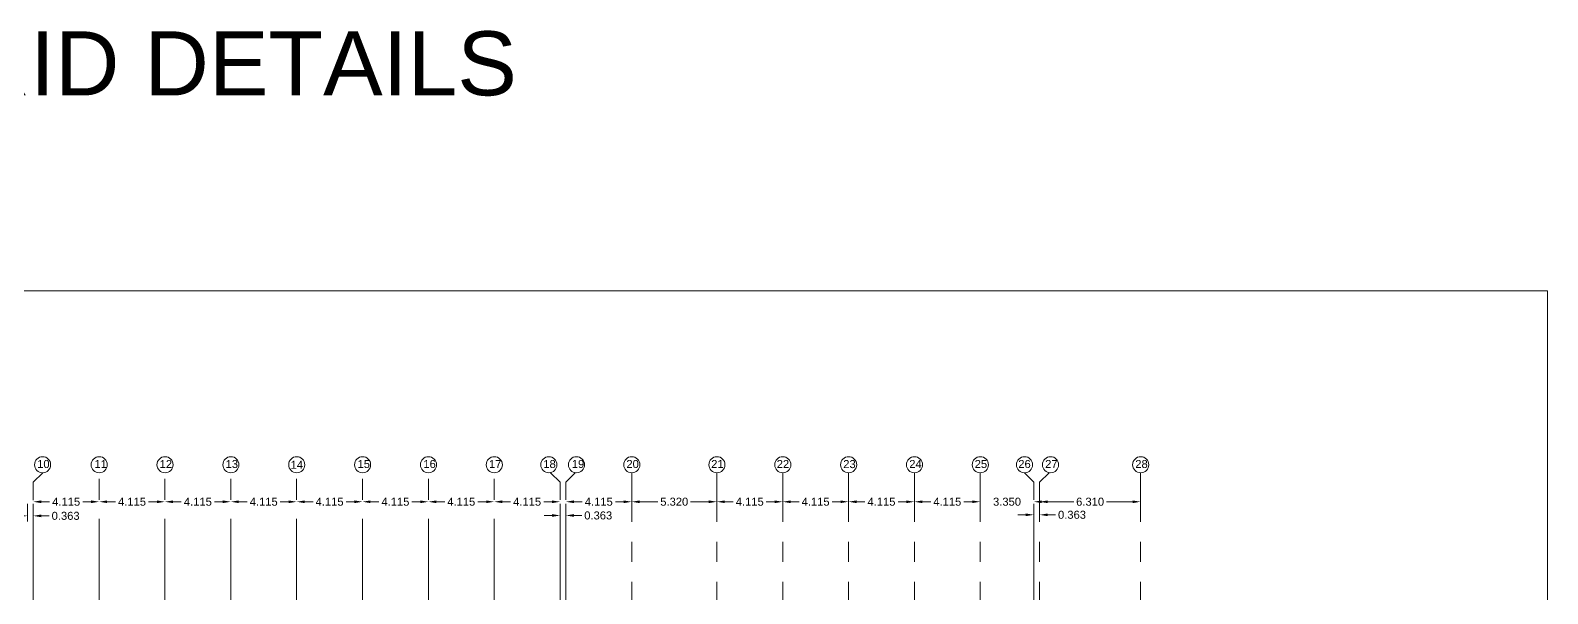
# Model space of a CAD drawing. Header units: millimetres. Extents: x 1898 to 3725, y 783 to 1532.
# Drawn here: x 3331.6 to 3426.4, y 1181.6 to 1216.8 of the extents above; entities that cross this region are included whole.
import ezdxf

# ---------------------------------------------------------------- set-up
doc = ezdxf.new("R2010")
doc.units = ezdxf.units.MM
doc.linetypes.add('CENTER', pattern=[2, 1.25, -0.25, 0.25, -0.25])
doc.layers.get('Defpoints').update_dxf_attribs({"lineweight": 15})
for name, color, linetype, lineweight in [('DIM', 6, 'Continuous', 18), ('GRID', 134, 'CENTER', 18), ('GRID TEXT', 134, 'Continuous', 15), ('TEXT', 7, 'Continuous', 15)]:
    doc.layers.add(name, color=color, linetype=linetype, lineweight=lineweight)
doc.styles.add('DIM', font='arial.ttf', dxfattribs={"height": 0.5})
doc.styles.add('Tabrej', font='arial.ttf')
doc.dimstyles.new('DIMEN', dxfattribs={"dimtxt": 0.3, "dimasz": 0.25, "dimexe": 0.18, "dimexo": 0.0625, "dimgap": 0.09, "dimtad": 0, "dimdec": 3, "dimzin": 0, "dimdsep": 46, "dimtxsty": 'Tabrej', "dimcen": 0, "dimclrd": 256, "dimclre": 256, "dimclrt": 7, "dimadec": 0, "dimazin": 0, "dimtfac": 1, "dimtdec": 3, "dimtofl": 0, "dimtmove": 0, "dimatfit": 1, "dimfxl": 0, "dimtolj": 1, "dimtzin": 0, "dimlwd": -1, "dimlwe": -1, "dimarcsym": 0})

# ---------------------------------------------------------------- blocks, each defined once
blk = doc.blocks.new('*D114')
at = {"layer": 'Defpoints', "color": 0, "lineweight": 15, "transparency": 16777216}
for p in [(3331.417, 1187.317), (3331.78, 1187.317), (3331.78, 1186.436)]:
    blk.add_point(p, dxfattribs=at)
at = {"layer": 'DIM', "transparency": 16777216}
for p, q in [((3331.417, 1187.192), (3331.417, 1186.076)), ((3331.78, 1187.192), (3331.78, 1186.076)), ((3330.917, 1186.436), (3330.417, 1186.436)), ((3332.28, 1186.436), (3332.78, 1186.436))]:
    blk.add_line(p, q, dxfattribs=at)
at = {"layer": 'DIM', "lineweight": 15, "transparency": 16777216}
for points in [[(3330.917, 1186.52), (3330.917, 1186.353), (3331.417, 1186.436)], [(3332.28, 1186.52), (3332.28, 1186.353), (3331.78, 1186.436)]]:
    blk.add_solid(points, dxfattribs=at)
at = {"layer": 'DIM', "color": 7, "transparency": 16777216, "insert": (3333.803, 1186.436), "char_height": 0.5, "attachment_point": 5, "style": 'Tabrej'}
blk.add_mtext('\\A1;0.363', dxfattribs=at)
blk = doc.blocks.new('*D115')
at = {"layer": 'Defpoints', "color": 0, "lineweight": 15, "transparency": 16777216}
for p in [(3331.78, 1187.297), (3335.895, 1187.317), (3335.895, 1187.317)]:
    blk.add_point(p, dxfattribs=at)
at = {"layer": 'DIM', "transparency": 16777216}
for p, q in [((3331.78, 1187.422), (3331.78, 1187.677)), ((3332.28, 1187.317), (3332.802, 1187.317)), ((3335.395, 1187.317), (3334.873, 1187.317)), ((3335.895, 1187.442), (3335.895, 1187.677))]:
    blk.add_line(p, q, dxfattribs=at)
at = {"layer": 'DIM', "lineweight": 15, "transparency": 16777216}
for points in [[(3332.28, 1187.4), (3332.28, 1187.233), (3331.78, 1187.317)], [(3335.395, 1187.4), (3335.395, 1187.233), (3335.895, 1187.317)]]:
    blk.add_solid(points, dxfattribs=at)
at = {"layer": 'DIM', "color": 7, "transparency": 16777216, "insert": (3333.837, 1187.317), "char_height": 0.5, "attachment_point": 5, "style": 'Tabrej'}
blk.add_mtext('\\A1;4.115', dxfattribs=at)
blk = doc.blocks.new('*D116')
at = {"layer": 'Defpoints', "color": 0, "lineweight": 15, "transparency": 16777216}
for p in [(3335.895, 1187.317), (3340.01, 1187.317), (3340.01, 1187.317)]:
    blk.add_point(p, dxfattribs=at)
at = {"layer": 'DIM', "transparency": 16777216}
for p, q in [((3335.895, 1187.442), (3335.895, 1187.677)), ((3336.395, 1187.317), (3336.917, 1187.317)), ((3339.51, 1187.317), (3338.988, 1187.317)), ((3340.01, 1187.442), (3340.01, 1187.677))]:
    blk.add_line(p, q, dxfattribs=at)
at = {"layer": 'DIM', "lineweight": 15, "transparency": 16777216}
for points in [[(3336.395, 1187.4), (3336.395, 1187.233), (3335.895, 1187.317)], [(3339.51, 1187.4), (3339.51, 1187.233), (3340.01, 1187.317)]]:
    blk.add_solid(points, dxfattribs=at)
at = {"layer": 'DIM', "color": 7, "transparency": 16777216, "insert": (3337.952, 1187.317), "char_height": 0.5, "attachment_point": 5, "style": 'Tabrej'}
blk.add_mtext('\\A1;4.115', dxfattribs=at)
blk = doc.blocks.new('*D117')
at = {"layer": 'Defpoints', "color": 0, "lineweight": 15, "transparency": 16777216}
for p in [(3340.01, 1187.317), (3344.125, 1187.317), (3344.125, 1187.317)]:
    blk.add_point(p, dxfattribs=at)
at = {"layer": 'DIM', "transparency": 16777216}
for p, q in [((3340.01, 1187.442), (3340.01, 1187.677)), ((3340.51, 1187.317), (3341.032, 1187.317)), ((3343.625, 1187.317), (3343.103, 1187.317)), ((3344.125, 1187.442), (3344.125, 1187.677))]:
    blk.add_line(p, q, dxfattribs=at)
at = {"layer": 'DIM', "lineweight": 15, "transparency": 16777216}
for points in [[(3340.51, 1187.4), (3340.51, 1187.233), (3340.01, 1187.317)], [(3343.625, 1187.4), (3343.625, 1187.233), (3344.125, 1187.317)]]:
    blk.add_solid(points, dxfattribs=at)
at = {"layer": 'DIM', "color": 7, "transparency": 16777216, "insert": (3342.067, 1187.317), "char_height": 0.5, "attachment_point": 5, "style": 'Tabrej'}
blk.add_mtext('\\A1;4.115', dxfattribs=at)
blk = doc.blocks.new('*D118')
at = {"layer": 'Defpoints', "color": 0, "lineweight": 15, "transparency": 16777216}
for p in [(3344.125, 1187.317), (3348.24, 1187.317), (3348.24, 1187.317)]:
    blk.add_point(p, dxfattribs=at)
at = {"layer": 'DIM', "transparency": 16777216}
for p, q in [((3344.125, 1187.442), (3344.125, 1187.677)), ((3344.625, 1187.317), (3345.147, 1187.317)), ((3347.74, 1187.317), (3347.218, 1187.317)), ((3348.24, 1187.442), (3348.24, 1187.677))]:
    blk.add_line(p, q, dxfattribs=at)
at = {"layer": 'DIM', "lineweight": 15, "transparency": 16777216}
for points in [[(3344.625, 1187.4), (3344.625, 1187.233), (3344.125, 1187.317)], [(3347.74, 1187.4), (3347.74, 1187.233), (3348.24, 1187.317)]]:
    blk.add_solid(points, dxfattribs=at)
at = {"layer": 'DIM', "color": 7, "transparency": 16777216, "insert": (3346.182, 1187.317), "char_height": 0.5, "attachment_point": 5, "style": 'Tabrej'}
blk.add_mtext('\\A1;4.115', dxfattribs=at)
blk = doc.blocks.new('*D119')
at = {"layer": 'Defpoints', "color": 0, "lineweight": 15, "transparency": 16777216}
for p in [(3348.24, 1187.317), (3352.355, 1187.317), (3352.355, 1187.317)]:
    blk.add_point(p, dxfattribs=at)
at = {"layer": 'DIM', "transparency": 16777216}
for p, q in [((3348.24, 1187.442), (3348.24, 1187.677)), ((3348.74, 1187.317), (3349.262, 1187.317)), ((3351.855, 1187.317), (3351.333, 1187.317)), ((3352.355, 1187.442), (3352.355, 1187.677))]:
    blk.add_line(p, q, dxfattribs=at)
at = {"layer": 'DIM', "lineweight": 15, "transparency": 16777216}
for points in [[(3348.74, 1187.4), (3348.74, 1187.233), (3348.24, 1187.317)], [(3351.855, 1187.4), (3351.855, 1187.233), (3352.355, 1187.317)]]:
    blk.add_solid(points, dxfattribs=at)
at = {"layer": 'DIM', "color": 7, "transparency": 16777216, "insert": (3350.297, 1187.317), "char_height": 0.5, "attachment_point": 5, "style": 'Tabrej'}
blk.add_mtext('\\A1;4.115', dxfattribs=at)
blk = doc.blocks.new('*D120')
at = {"layer": 'Defpoints', "color": 0, "lineweight": 15, "transparency": 16777216}
for p in [(3352.355, 1187.317), (3356.47, 1187.317), (3356.47, 1187.317)]:
    blk.add_point(p, dxfattribs=at)
at = {"layer": 'DIM', "transparency": 16777216}
for p, q in [((3352.355, 1187.442), (3352.355, 1187.677)), ((3352.855, 1187.317), (3353.377, 1187.317)), ((3355.97, 1187.317), (3355.448, 1187.317)), ((3356.47, 1187.442), (3356.47, 1187.677))]:
    blk.add_line(p, q, dxfattribs=at)
at = {"layer": 'DIM', "lineweight": 15, "transparency": 16777216}
for points in [[(3352.855, 1187.4), (3352.855, 1187.233), (3352.355, 1187.317)], [(3355.97, 1187.4), (3355.97, 1187.233), (3356.47, 1187.317)]]:
    blk.add_solid(points, dxfattribs=at)
at = {"layer": 'DIM', "color": 7, "transparency": 16777216, "insert": (3354.412, 1187.317), "char_height": 0.5, "attachment_point": 5, "style": 'Tabrej'}
blk.add_mtext('\\A1;4.115', dxfattribs=at)
blk = doc.blocks.new('*D121')
at = {"layer": 'Defpoints', "color": 0, "lineweight": 15, "transparency": 16777216}
for p in [(3356.47, 1187.317), (3360.585, 1187.317), (3360.585, 1187.317)]:
    blk.add_point(p, dxfattribs=at)
at = {"layer": 'DIM', "transparency": 16777216}
for p, q in [((3356.47, 1187.442), (3356.47, 1187.677)), ((3356.97, 1187.317), (3357.492, 1187.317)), ((3360.085, 1187.317), (3359.563, 1187.317)), ((3360.585, 1187.442), (3360.585, 1187.677))]:
    blk.add_line(p, q, dxfattribs=at)
at = {"layer": 'DIM', "lineweight": 15, "transparency": 16777216}
for points in [[(3356.97, 1187.4), (3356.97, 1187.233), (3356.47, 1187.317)], [(3360.085, 1187.4), (3360.085, 1187.233), (3360.585, 1187.317)]]:
    blk.add_solid(points, dxfattribs=at)
at = {"layer": 'DIM', "color": 7, "transparency": 16777216, "insert": (3358.527, 1187.317), "char_height": 0.5, "attachment_point": 5, "style": 'Tabrej'}
blk.add_mtext('\\A1;4.115', dxfattribs=at)
blk = doc.blocks.new('*D122')
at = {"layer": 'Defpoints', "color": 0, "lineweight": 15, "transparency": 16777216}
for p in [(3360.585, 1187.317), (3364.7, 1187.317), (3364.7, 1187.317)]:
    blk.add_point(p, dxfattribs=at)
at = {"layer": 'DIM', "transparency": 16777216}
for p, q in [((3360.585, 1187.442), (3360.585, 1187.677)), ((3361.085, 1187.317), (3361.607, 1187.317)), ((3364.2, 1187.317), (3363.678, 1187.317)), ((3364.7, 1187.442), (3364.7, 1187.677))]:
    blk.add_line(p, q, dxfattribs=at)
at = {"layer": 'DIM', "lineweight": 15, "transparency": 16777216}
for points in [[(3361.085, 1187.4), (3361.085, 1187.233), (3360.585, 1187.317)], [(3364.2, 1187.4), (3364.2, 1187.233), (3364.7, 1187.317)]]:
    blk.add_solid(points, dxfattribs=at)
at = {"layer": 'DIM', "color": 7, "transparency": 16777216, "insert": (3362.642, 1187.317), "char_height": 0.5, "attachment_point": 5, "style": 'Tabrej'}
blk.add_mtext('\\A1;4.115', dxfattribs=at)
blk = doc.blocks.new('*D123')
at = {"layer": 'Defpoints', "color": 0, "lineweight": 15, "transparency": 16777216}
for p in [(3364.7, 1187.317), (3365.062, 1187.317), (3365.062, 1186.46)]:
    blk.add_point(p, dxfattribs=at)
at = {"layer": 'DIM', "transparency": 16777216}
for p, q in [((3364.7, 1187.192), (3364.7, 1186.1)), ((3365.062, 1187.192), (3365.062, 1186.1)), ((3364.2, 1186.46), (3363.7, 1186.46)), ((3365.562, 1186.46), (3366.062, 1186.46))]:
    blk.add_line(p, q, dxfattribs=at)
at = {"layer": 'DIM', "lineweight": 15, "transparency": 16777216}
for points in [[(3364.2, 1186.544), (3364.2, 1186.377), (3364.7, 1186.46)], [(3365.562, 1186.544), (3365.562, 1186.377), (3365.062, 1186.46)]]:
    blk.add_solid(points, dxfattribs=at)
at = {"layer": 'DIM', "color": 7, "transparency": 16777216, "insert": (3367.086, 1186.46), "char_height": 0.5, "attachment_point": 5, "style": 'Tabrej'}
blk.add_mtext('\\A1;0.363', dxfattribs=at)
blk = doc.blocks.new('*D124')
at = {"layer": 'Defpoints', "color": 0, "lineweight": 15, "transparency": 16777216}
for p in [(3365.062, 1187.317), (3369.177, 1187.317), (3369.177, 1187.317)]:
    blk.add_point(p, dxfattribs=at)
at = {"layer": 'DIM', "transparency": 16777216}
for p, q in [((3365.062, 1187.442), (3365.062, 1187.677)), ((3365.562, 1187.317), (3366.084, 1187.317)), ((3368.677, 1187.317), (3368.155, 1187.317)), ((3369.177, 1187.442), (3369.177, 1187.677))]:
    blk.add_line(p, q, dxfattribs=at)
at = {"layer": 'DIM', "lineweight": 15, "transparency": 16777216}
for points in [[(3365.562, 1187.4), (3365.562, 1187.233), (3365.062, 1187.317)], [(3368.677, 1187.4), (3368.677, 1187.233), (3369.177, 1187.317)]]:
    blk.add_solid(points, dxfattribs=at)
at = {"layer": 'DIM', "color": 7, "transparency": 16777216, "insert": (3367.12, 1187.317), "char_height": 0.5, "attachment_point": 5, "style": 'Tabrej'}
blk.add_mtext('\\A1;4.115', dxfattribs=at)
blk = doc.blocks.new('*D125')
at = {"layer": 'Defpoints', "color": 0, "lineweight": 15, "transparency": 16777216}
for p in [(3369.177, 1187.317), (3374.497, 1187.317), (3374.497, 1187.317)]:
    blk.add_point(p, dxfattribs=at)
at = {"layer": 'DIM', "transparency": 16777216}
for p, q in [((3369.177, 1187.442), (3369.177, 1187.677)), ((3369.677, 1187.317), (3370.814, 1187.317)), ((3373.997, 1187.317), (3372.86, 1187.317)), ((3374.497, 1187.442), (3374.497, 1187.677))]:
    blk.add_line(p, q, dxfattribs=at)
at = {"layer": 'DIM', "lineweight": 15, "transparency": 16777216}
for points in [[(3369.677, 1187.4), (3369.677, 1187.233), (3369.177, 1187.317)], [(3373.997, 1187.4), (3373.997, 1187.233), (3374.497, 1187.317)]]:
    blk.add_solid(points, dxfattribs=at)
at = {"layer": 'DIM', "color": 7, "transparency": 16777216, "insert": (3371.837, 1187.317), "char_height": 0.5, "attachment_point": 5, "style": 'Tabrej'}
blk.add_mtext('\\A1;5.320', dxfattribs=at)
blk = doc.blocks.new('*D126')
at = {"layer": 'Defpoints', "color": 0, "lineweight": 15, "transparency": 16777216}
for p in [(3374.497, 1187.317), (3378.612, 1187.317), (3378.612, 1187.317)]:
    blk.add_point(p, dxfattribs=at)
at = {"layer": 'DIM', "transparency": 16777216}
for p, q in [((3374.497, 1187.442), (3374.497, 1187.677)), ((3374.997, 1187.317), (3375.519, 1187.317)), ((3378.112, 1187.317), (3377.59, 1187.317)), ((3378.612, 1187.442), (3378.612, 1187.677))]:
    blk.add_line(p, q, dxfattribs=at)
at = {"layer": 'DIM', "lineweight": 15, "transparency": 16777216}
for points in [[(3374.997, 1187.4), (3374.997, 1187.233), (3374.497, 1187.317)], [(3378.112, 1187.4), (3378.112, 1187.233), (3378.612, 1187.317)]]:
    blk.add_solid(points, dxfattribs=at)
at = {"layer": 'DIM', "color": 7, "transparency": 16777216, "insert": (3376.555, 1187.317), "char_height": 0.5, "attachment_point": 5, "style": 'Tabrej'}
blk.add_mtext('\\A1;4.115', dxfattribs=at)
blk = doc.blocks.new('*D127')
at = {"layer": 'Defpoints', "color": 0, "lineweight": 15, "transparency": 16777216}
for p in [(3378.612, 1187.317), (3382.727, 1187.317), (3382.727, 1187.317)]:
    blk.add_point(p, dxfattribs=at)
at = {"layer": 'DIM', "transparency": 16777216}
for p, q in [((3378.612, 1187.442), (3378.612, 1187.677)), ((3379.112, 1187.317), (3379.634, 1187.317)), ((3382.227, 1187.317), (3381.705, 1187.317)), ((3382.727, 1187.442), (3382.727, 1187.677))]:
    blk.add_line(p, q, dxfattribs=at)
at = {"layer": 'DIM', "lineweight": 15, "transparency": 16777216}
for points in [[(3379.112, 1187.4), (3379.112, 1187.233), (3378.612, 1187.317)], [(3382.227, 1187.4), (3382.227, 1187.233), (3382.727, 1187.317)]]:
    blk.add_solid(points, dxfattribs=at)
at = {"layer": 'DIM', "color": 7, "transparency": 16777216, "insert": (3380.67, 1187.317), "char_height": 0.5, "attachment_point": 5, "style": 'Tabrej'}
blk.add_mtext('\\A1;4.115', dxfattribs=at)
blk = doc.blocks.new('*D128')
at = {"layer": 'Defpoints', "color": 0, "lineweight": 15, "transparency": 16777216}
for p in [(3382.727, 1187.317), (3386.842, 1187.317), (3386.842, 1187.317)]:
    blk.add_point(p, dxfattribs=at)
at = {"layer": 'DIM', "transparency": 16777216}
for p, q in [((3382.727, 1187.442), (3382.727, 1187.677)), ((3383.227, 1187.317), (3383.749, 1187.317)), ((3386.342, 1187.317), (3385.82, 1187.317)), ((3386.842, 1187.442), (3386.842, 1187.677))]:
    blk.add_line(p, q, dxfattribs=at)
at = {"layer": 'DIM', "lineweight": 15, "transparency": 16777216}
for points in [[(3383.227, 1187.4), (3383.227, 1187.233), (3382.727, 1187.317)], [(3386.342, 1187.4), (3386.342, 1187.233), (3386.842, 1187.317)]]:
    blk.add_solid(points, dxfattribs=at)
at = {"layer": 'DIM', "color": 7, "transparency": 16777216, "insert": (3384.785, 1187.317), "char_height": 0.5, "attachment_point": 5, "style": 'Tabrej'}
blk.add_mtext('\\A1;4.115', dxfattribs=at)
blk = doc.blocks.new('*D129')
at = {"layer": 'Defpoints', "color": 0, "lineweight": 15, "transparency": 16777216}
for p in [(3386.842, 1187.317), (3390.957, 1187.317), (3390.957, 1187.317)]:
    blk.add_point(p, dxfattribs=at)
at = {"layer": 'DIM', "transparency": 16777216}
for p, q in [((3386.842, 1187.442), (3386.842, 1187.677)), ((3387.342, 1187.317), (3387.864, 1187.317)), ((3390.457, 1187.317), (3389.935, 1187.317)), ((3390.957, 1187.442), (3390.957, 1187.677))]:
    blk.add_line(p, q, dxfattribs=at)
at = {"layer": 'DIM', "lineweight": 15, "transparency": 16777216}
for points in [[(3387.342, 1187.4), (3387.342, 1187.233), (3386.842, 1187.317)], [(3390.457, 1187.4), (3390.457, 1187.233), (3390.957, 1187.317)]]:
    blk.add_solid(points, dxfattribs=at)
at = {"layer": 'DIM', "color": 7, "transparency": 16777216, "insert": (3388.9, 1187.317), "char_height": 0.5, "attachment_point": 5, "style": 'Tabrej'}
blk.add_mtext('\\A1;4.115', dxfattribs=at)
blk = doc.blocks.new('*D130')
at = {"layer": 'Defpoints', "color": 0, "lineweight": 15, "transparency": 16777216}
for p in [(3390.957, 1187.317), (3394.307, 1187.317), (3394.307, 1187.317)]:
    blk.add_point(p, dxfattribs=at)
at = {"layer": 'DIM', "transparency": 16777216}
for p, q in [((3390.457, 1187.317), (3389.957, 1187.317)), ((3390.957, 1187.442), (3390.957, 1187.677)), ((3394.307, 1187.442), (3394.307, 1187.677)), ((3394.807, 1187.317), (3395.307, 1187.317))]:
    blk.add_line(p, q, dxfattribs=at)
at = {"layer": 'DIM', "lineweight": 15, "transparency": 16777216}
for points in [[(3390.457, 1187.4), (3390.457, 1187.233), (3390.957, 1187.317)], [(3394.807, 1187.4), (3394.807, 1187.233), (3394.307, 1187.317)]]:
    blk.add_solid(points, dxfattribs=at)
at = {"layer": 'DIM', "color": 7, "transparency": 16777216, "insert": (3392.632, 1187.317), "char_height": 0.5, "attachment_point": 5, "style": 'Tabrej'}
blk.add_mtext('\\A1;3.350', dxfattribs=at)
blk = doc.blocks.new('*D131')
at = {"layer": 'Defpoints', "color": 0, "lineweight": 15, "transparency": 16777216}
for p in [(3394.307, 1187.317), (3394.67, 1187.317), (3394.67, 1186.501)]:
    blk.add_point(p, dxfattribs=at)
at = {"layer": 'DIM', "transparency": 16777216}
for p, q in [((3394.307, 1187.192), (3394.307, 1186.141)), ((3394.67, 1187.192), (3394.67, 1186.141)), ((3393.807, 1186.501), (3393.307, 1186.501)), ((3395.17, 1186.501), (3395.67, 1186.501))]:
    blk.add_line(p, q, dxfattribs=at)
at = {"layer": 'DIM', "lineweight": 15, "transparency": 16777216}
for points in [[(3393.807, 1186.585), (3393.807, 1186.418), (3394.307, 1186.501)], [(3395.17, 1186.585), (3395.17, 1186.418), (3394.67, 1186.501)]]:
    blk.add_solid(points, dxfattribs=at)
at = {"layer": 'DIM', "color": 7, "transparency": 16777216, "insert": (3396.693, 1186.501), "char_height": 0.5, "attachment_point": 5, "style": 'Tabrej'}
blk.add_mtext('\\A1;0.363', dxfattribs=at)
blk = doc.blocks.new('*D132')
at = {"layer": 'Defpoints', "color": 0, "lineweight": 15, "transparency": 16777216}
for p in [(3394.67, 1187.317), (3400.98, 1187.317), (3400.98, 1187.317)]:
    blk.add_point(p, dxfattribs=at)
at = {"layer": 'DIM', "transparency": 16777216}
for p, q in [((3394.67, 1187.442), (3394.67, 1187.677)), ((3395.17, 1187.317), (3396.801, 1187.317)), ((3400.48, 1187.317), (3398.849, 1187.317)), ((3400.98, 1187.442), (3400.98, 1187.677))]:
    blk.add_line(p, q, dxfattribs=at)
at = {"layer": 'DIM', "lineweight": 15, "transparency": 16777216}
for points in [[(3395.17, 1187.4), (3395.17, 1187.233), (3394.67, 1187.317)], [(3400.48, 1187.4), (3400.48, 1187.233), (3400.98, 1187.317)]]:
    blk.add_solid(points, dxfattribs=at)
at = {"layer": 'DIM', "color": 7, "transparency": 16777216, "insert": (3397.825, 1187.317), "char_height": 0.5, "attachment_point": 5, "style": 'Tabrej'}
blk.add_mtext('\\A1;6.310', dxfattribs=at)

msp = doc.modelspace()

# ---------------------------------------------------------------- linework, layer by layer
at = {"layer": 'DIM', "linetype": 'Continuous'}
msp.add_lwpolyline([(3236.087, 1200.4944), (3426.4168, 1200.4944), (3426.4168, 971.9167), (3236.087, 971.9167)], close=True, dxfattribs=at)
at = {"layer": 'GRID', "color": 190, "ltscale": 5}
for p, q in [((3332.371, 1189.1244), (3331.7797, 1188.5331)), ((3335.8947, 1139.9908), (3335.8947, 1189.1244)), ((3340.0097, 1139.9908), (3340.0097, 1189.1244)), ((3344.1247, 1139.9908), (3344.1247, 1189.1244)), ((3348.2397, 1139.9908), (3348.2397, 1189.1244)), ((3352.3547, 1139.9908), (3352.3547, 1189.1244)), ((3356.4697, 1139.9908), (3356.4697, 1189.1244)), ((3360.5847, 1139.9908), (3360.5847, 1189.1244)), ((3364.1084, 1189.1244), (3364.6997, 1188.5331)), ((3365.6535, 1189.1244), (3365.0622, 1188.5331)), ((3393.7159, 1189.1244), (3394.3072, 1188.5331)), ((3331.7797, 1139.9908), (3331.7797, 1188.5331)), ((3364.6997, 1139.9908), (3364.6997, 1188.5331)), ((3365.0622, 1139.9908), (3365.0622, 1188.5331)), ((3394.3072, 1139.9908), (3394.3072, 1188.5331))]:
    msp.add_line(p, q, dxfattribs=at)
at = {"layer": 'GRID', "ltscale": 5}
for p, q in [((3369.1772, 1166.0578), (3369.1772, 1189.1244)), ((3374.4972, 1166.0578), (3374.4972, 1189.1244)), ((3378.6122, 1166.0578), (3378.6122, 1189.1244)), ((3382.7272, 1166.0578), (3382.7272, 1189.1244)), ((3386.8422, 1166.0578), (3386.8422, 1189.1244)), ((3390.9572, 1166.0578), (3390.9572, 1189.1244)), ((3395.261, 1189.1244), (3394.6697, 1188.5331)), ((3400.9797, 1166.0578), (3400.9797, 1189.1244)), ((3394.6697, 1166.0578), (3394.6697, 1188.5331))]:
    msp.add_line(p, q, dxfattribs=at)
at = {"layer": 'GRID TEXT', "color": 190}
for centre in [(3332.3642, 1189.628), (3335.9015, 1189.628), (3340.0165, 1189.628), (3344.1315, 1189.628), (3348.2465, 1189.628), (3352.3615, 1189.628), (3356.4765, 1189.628), (3360.5915, 1189.628), (3364.0011, 1189.628), (3365.7262, 1189.628), (3393.7263, 1189.628)]:
    msp.add_circle(centre, 0.5036, dxfattribs=at)
at = {"layer": 'GRID TEXT'}
for centre in [(3369.184, 1189.628), (3374.504, 1189.628), (3378.619, 1189.628), (3382.734, 1189.628), (3386.849, 1189.628), (3390.964, 1189.628), (3395.3517, 1189.628), (3400.9865, 1189.628)]:
    msp.add_circle(centre, 0.5036, dxfattribs=at)

# ---------------------------------------------------------------- texts
at = {"layer": 'GRID TEXT', "color": 190, "char_height": 0.5, "attachment_point": 1, "style": 'Tabrej'}
for s, insert in [('10', (3332.0247, 1189.9242)), ('11', (3335.6038, 1189.9243)), ('12', (3339.6784, 1189.9243)), ('13', (3343.8023, 1189.9243)), ('14', (3347.8647, 1189.8767)), ('15', (3352.0463, 1189.9243)), ('16', (3356.1582, 1189.9243)), ('17', (3360.2612, 1189.9243)), ('18', (3363.6555, 1189.9243)), ('19', (3365.4356, 1189.9243)), ('26', (3393.3368, 1189.9243))]:
    msp.add_mtext_dynamic_manual_height_columns(s, width=0.5, gutter_width=24, heights=[0], dxfattribs=dict(at, insert=insert))
at = {"layer": 'GRID TEXT', "char_height": 0.5, "attachment_point": 1, "style": 'Tabrej'}
for s, insert in [('20', (3368.8475, 1189.9243)), ('21', (3374.1445, 1189.9243)), ('22', (3378.2411, 1189.9243)), ('23', (3382.3987, 1189.9187)), ('24', (3386.5255, 1189.9243)), ('25', (3390.6117, 1189.9243)), ('27', (3395.0139, 1189.9243)), ('28', (3400.6487, 1189.9243))]:
    msp.add_mtext_dynamic_manual_height_columns(s, width=0.5, gutter_width=24, heights=[0], dxfattribs=dict(at, insert=insert))
at = {"layer": 'TEXT', "insert": (3310.6239, 1216.6939), "char_height": 4, "attachment_point": 1, "style": 'DIM'}
msp.add_mtext_dynamic_manual_height_columns('\\pi12.573;GRID DETAILS ', width=63.370035, gutter_width=1.5338, heights=[0], dxfattribs=at)

# ---------------------------------------------------------------- dimensions: what is measured, and where the dimension line sits
at = {"layer": 'DIM'}
for base, p1, p2, picture, middle in [((3331.7796956736, 1186.4363709436), (3331.4171956736, 1187.3168236917), (3331.7796956736, 1187.3168236917), '*D114', (3333.8033177746, 1186.4363709436)), ((3365.062195618, 1186.4604766939), (3364.699695618, 1187.3168236917), (3365.062195618, 1187.3168236917), '*D123', (3367.085817719, 1186.4604766939)), ((3394.6696954512, 1186.5013810849), (3394.3071954512, 1187.3168236917), (3394.6696954512, 1187.3168236917), '*D131', (3396.6933175521, 1186.5013810849))]:
    dim = msp.add_linear_dim(base=base, p1=p1, p2=p2, dimstyle='DIMEN', override={"dimscale": 2, "dimtxt": 0.25}, dxfattribs=at)
    dim.commit()
    dim.dimension.update_dxf_attribs({"geometry": picture, "text_midpoint": middle, "dimtype": 160})
for base, p1, p2, picture, middle in [((3335.8947, 1187.3168), (3331.7797, 1187.2968), (3335.8947, 1187.3168), '*D115', (3333.8372, 1187.3168)), ((3340.0097, 1187.3168), (3335.8947, 1187.3168), (3340.0097, 1187.3168), '*D116', (3337.9522, 1187.3168)), ((3344.1247, 1187.3168), (3340.0097, 1187.3168), (3344.1247, 1187.3168), '*D117', (3342.0672, 1187.3168)), ((3348.2397, 1187.3168), (3344.1247, 1187.3168), (3348.2397, 1187.3168), '*D118', (3346.1822, 1187.3168)), ((3352.3547, 1187.3168), (3348.2397, 1187.3168), (3352.3547, 1187.3168), '*D119', (3350.2972, 1187.3168)), ((3356.4697, 1187.3168), (3352.3547, 1187.3168), (3356.4697, 1187.3168), '*D120', (3354.4122, 1187.3168)), ((3360.5847, 1187.3168), (3356.4697, 1187.3168), (3360.5847, 1187.3168), '*D121', (3358.5272, 1187.3168)), ((3364.6997, 1187.3168), (3360.5847, 1187.3168), (3364.6997, 1187.3168), '*D122', (3362.6422, 1187.3168)), ((3369.1772, 1187.3168), (3365.0622, 1187.3168), (3369.1772, 1187.3168), '*D124', (3367.1197, 1187.3168)), ((3374.4972, 1187.3168), (3369.1772, 1187.3168), (3374.4972, 1187.3168), '*D125', (3371.8372, 1187.3168)), ((3378.6122, 1187.3168), (3374.4972, 1187.3168), (3378.6122, 1187.3168), '*D126', (3376.5547, 1187.3168)), ((3382.7272, 1187.3168), (3378.6122, 1187.3168), (3382.7272, 1187.3168), '*D127', (3380.6697, 1187.3168)), ((3386.8422, 1187.3168), (3382.7272, 1187.3168), (3386.8422, 1187.3168), '*D128', (3384.7847, 1187.3168)), ((3390.9572, 1187.3168), (3386.8422, 1187.3168), (3390.9572, 1187.3168), '*D129', (3388.8997, 1187.3168)), ((3394.3072, 1187.3168), (3390.9572, 1187.3168), (3394.3072, 1187.3168), '*D130', (3392.6322, 1187.3168)), ((3400.9797, 1187.3168), (3394.6697, 1187.3168), (3400.9797, 1187.3168), '*D132', (3397.8247, 1187.3168))]:
    dim = msp.add_linear_dim(base=base, p1=p1, p2=p2, dimstyle='DIMEN', override={"dimscale": 2, "dimtxt": 0.25}, dxfattribs=at)
    dim.commit()
    dim.dimension.update_dxf_attribs({"geometry": picture, "text_midpoint": middle})

doc.saveas('drawing.dxf')
